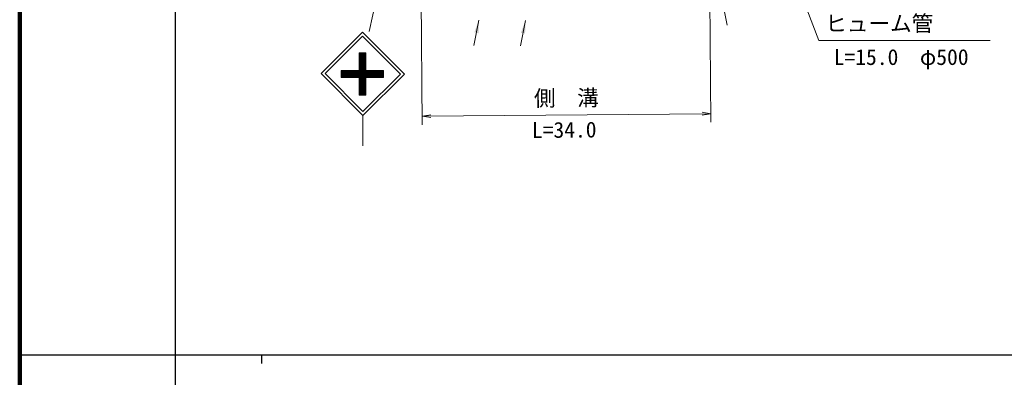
# Model space of a CAD drawing. Units: millimetres, scale not verified. Extents: x 40000 to 680000, y 20000 to 380000.
# Drawn here: x 40000 to 153970, y 202409 to 243784 of the extents above; entities that cross this region are included whole.
import ezdxf
from ezdxf.enums import TextEntityAlignment as Align

# ---------------------------------------------------------------- set-up
doc = ezdxf.new("R2010")
doc.units = ezdxf.units.MM
doc.header["$LTSCALE"] = 1000
for name, color, linetype, lineweight in [('M-BGD', 7, 'Continuous', 13), ('M-STR-HTXT', 7, 'Continuous', 13), ('M-STR-STRC', 7, 'Continuous', 13), ('M-TTL', 2, 'Continuous', 140), ('M-TTL-BAND', 7, 'Continuous', 25)]:
    doc.layers.add(name, color=color, linetype=linetype, lineweight=lineweight)
doc.styles.add('ＭＳ ゴシック', font='')
doc.styles.get('ＭＳ ゴシック').set_extended_font_data('MS Gothic')

# ---------------------------------------------------------------- blocks, each defined once
blk = doc.blocks.new('filled_arrow')
at = {"color": 0, "linetype": 'Continuous', "lineweight": -2}
blk.add_solid([(7.5, 1.25), (0, 0), (7.5, -1.25)], dxfattribs=at)
blk = doc.blocks.new('open_arrow')
at = {"color": 0, "linetype": 'Continuous', "lineweight": -2}
blk.add_lwpolyline([(7.5, 1.25), (0, 0), (7.5, -1.25)], dxfattribs=at)

msp = doc.modelspace()

# ---------------------------------------------------------------- hatches: boundary and pattern name
at = {"layer": 'M-STR-STRC'}
h = msp.add_hatch(dxfattribs=at)
h.set_pattern_fill('USER', color=256, style=0, pattern_type=2)
h.set_pattern_definition([(45, (79275, 239938), (-28.28427, 28.28427), [])])
h.paths.add_polyline_path([(79275, 239938), (79275, 237895), (77224, 237895), (77224, 237095), (79275, 237095), (79275, 235052), (80075, 235052), (80075, 237095), (82126, 237095), (82126, 237895), (80075, 237895), (80075, 239938)])

# ---------------------------------------------------------------- linework, layer by layer
at = {"layer": 'M-BGD'}
for p, q in [((121293, 246095), (121872, 243151)), ((93160, 243731), (92585, 240787)), ((98546, 243691), (97971, 240747))]:
    msp.add_line(p, q, dxfattribs=at)
at = {"layer": 'M-STR-HTXT'}
for p, q in [((86124, 269346), (80471, 242401)), ((86317, 262787), (86595, 231612)), ((119736, 263086), (120015, 231910)), ((86586, 232612), (120006, 232910))]:
    msp.add_line(p, q, dxfattribs=at)
msp.add_lwpolyline([(120704, 272224), (132497, 241380), (152318, 241380)], dxfattribs=at)
at = {"layer": 'M-STR-STRC'}
for p, q in [((79275, 239938), (79275, 237895)), ((79275, 239938), (80075, 239938)), ((80075, 239938), (80075, 237895)), ((79275, 237895), (77224, 237895)), ((77224, 237095), (77224, 237895)), ((79275, 237095), (77224, 237095)), ((79275, 237095), (79275, 235052)), ((80075, 237895), (82126, 237895)), ((80075, 237095), (82126, 237095)), ((80075, 237095), (80075, 235052)), ((82126, 237095), (82126, 237895)), ((79275, 235052), (80075, 235052)), ((79725, 232703), (79725, 229175))]:
    msp.add_line(p, q, dxfattribs=at)
for points in [[(79725, 232703), (84523, 237501), (79685, 242338), (74888, 237540)], [(79725, 233156), (84070, 237501), (79685, 241885), (75340, 237540)]]:
    msp.add_lwpolyline(points, close=True, dxfattribs=at)
at = {"layer": 'M-TTL'}
msp.add_line((40000, 380000), (40000, 20000), dxfattribs=at)
at = {"layer": 'M-TTL-BAND'}
for p, q in [((58000, 370000), (58000, 20000)), ((40000, 205000), (579000, 205000)), ((68000, 205000), (68000, 204000))]:
    msp.add_line(p, q, dxfattribs=at)

# ---------------------------------------------------------------- block references
at = {"layer": 'M-BGD', "xscale": 200, "yscale": 200, "rotation": 258.9}
for p in [(93160, 243731), (98546, 243691)]:
    msp.add_blockref('filled_arrow', p, dxfattribs=at)
at = {"layer": 'M-STR-HTXT', "xscale": 133, "yscale": 133}
for p, rotation in [((86586, 232612), 0.5), ((120006, 232910), 180.5)]:
    msp.add_blockref('open_arrow', p, dxfattribs=dict(at, rotation=rotation))

# ---------------------------------------------------------------- texts
at = {"layer": 'M-STR-HTXT', "style": 'ＭＳ ゴシック'}
msp.add_text('ヒューム管', height=1833, dxfattribs=at).set_placement((133247, 241880), align=Align.BOTTOM_LEFT)
msp.add_text('L=15.0  φ500', height=1833, dxfattribs=at).set_placement((142028, 237996), align=Align.BOTTOM_CENTER)
for s, p in [('側\u3000溝', (103292, 233261)), ('L=34.0', (103041, 229577))]:
    msp.add_text(s, height=1833, rotation=0.511, dxfattribs=at).set_placement(p, align=Align.BOTTOM_CENTER)

doc.saveas('drawing.dxf')
